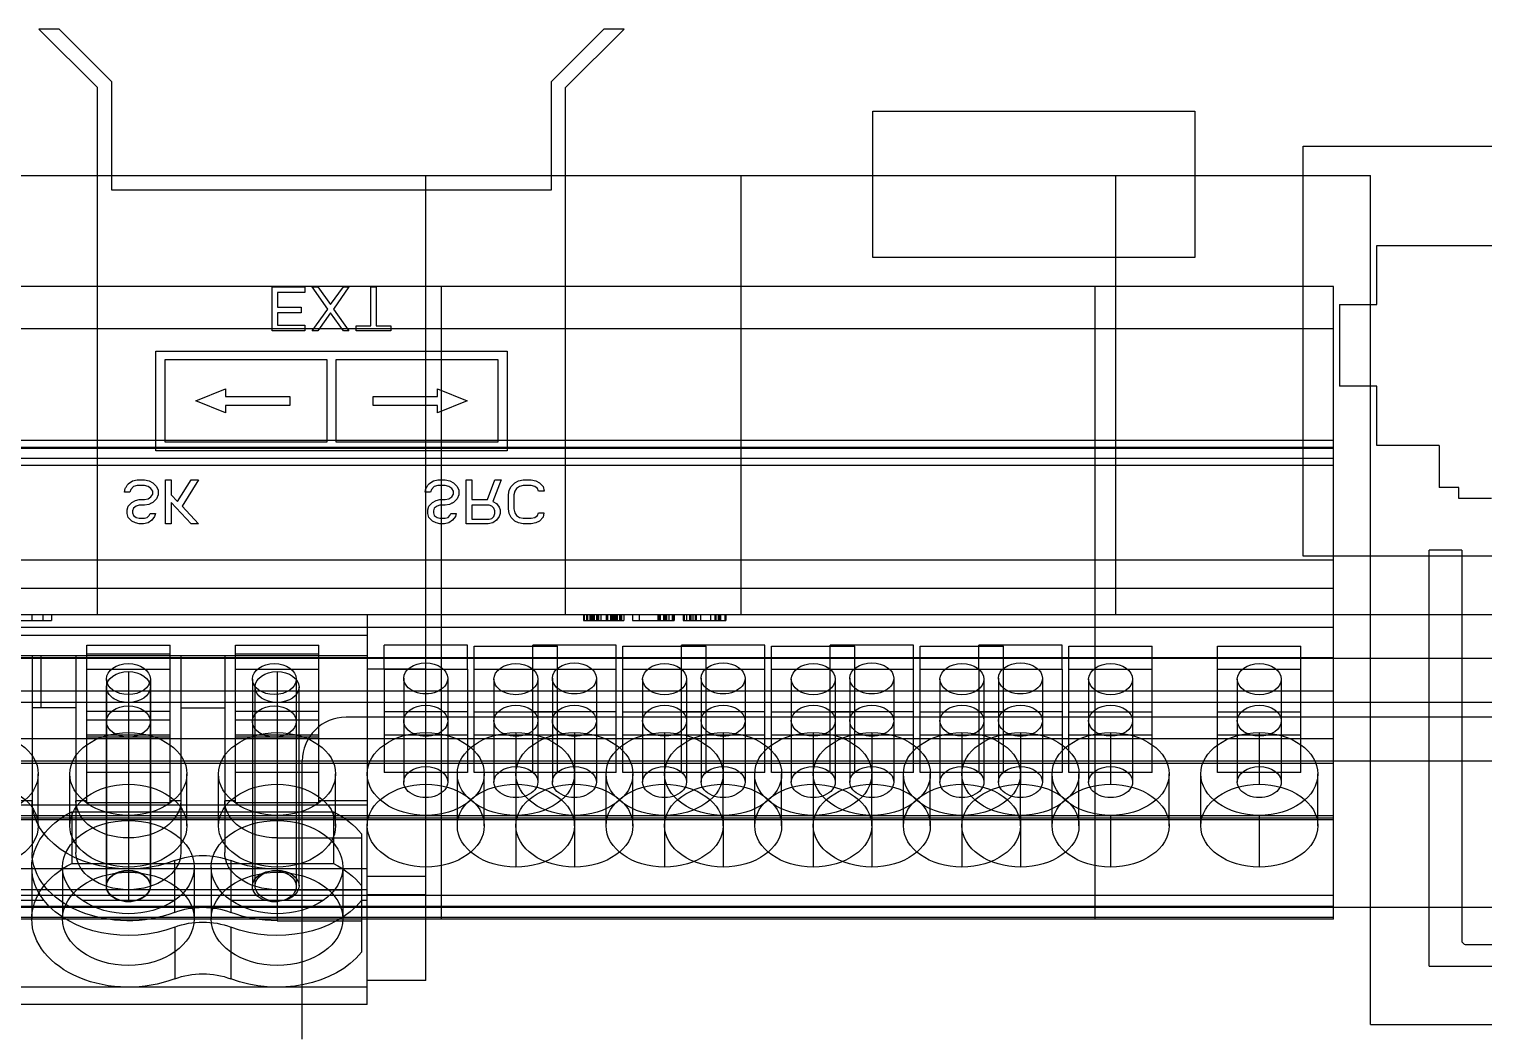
# Model space of a CAD drawing. Extents: x 0 to 290, y 0 to 323.
# Drawn here: x 195.67 to 245.37, y 19.4 to 53.65 of the extents above; entities that cross this region are included whole.
import ezdxf

# ---------------------------------------------------------------- set-up
doc = ezdxf.new("R2010")
doc.units = 0
doc.layers.add('-15N-THT. THIẾT BỊ ĐÓNG MỞ', color=40, linetype='CONTINUOUS')

# ---------------------------------------------------------------- blocks, each defined once
blk = doc.blocks.new('06 - N - SC VSD CHIẾU TRÊN ATV630D55~D90N4')
at = {"layer": '-15N-THT. THIẾT BỊ ĐÓNG MỞ'}
for p, q in [((51.7, 53.65), (51, 53.65)), ((53, 51.65), (51, 53.65)), ((51, 53.65), (51, 53.65)), ((53.5, 51.85), (51.7, 53.65)), ((51.7, 53.65), (51.7, 53.65)), ((70.3, 53.65), (68.5, 51.85)), ((69, 51.65), (71, 53.65)), ((71, 53.65), (70.3, 53.65)), ((70.3, 53.65), (70.3, 53.65)), ((71, 53.65), (71, 53.65)), ((53.5, 48.15), (53.5, 51.85)), ((53.5, 51.85), (53.5, 51.85)), ((68.5, 51.85), (68.5, 48.15)), ((68.5, 51.85), (68.5, 51.85)), ((53, 33.65), (53, 51.65)), ((53, 51.65), (53, 51.65)), ((69, 33.65), (69, 51.65)), ((69, 51.65), (69, 51.65)), ((79.5, 50.85), (90.5, 50.85)), ((79.5, 45.85), (79.5, 50.85)), ((79.5, 50.85), (79.5, 50.85)), ((90.5, 50.85), (90.5, 45.85)), ((90.5, 50.85), (90.5, 50.85)), ((94.2, 49.65), (111.2, 49.65)), ((94.2, 35.65), (94.2, 49.65)), ((94.2, 49.65), (94.2, 49.65)), ((15.5, 48.65), (96.5, 48.65)), ((64.22, 21.15), (64.22, 48.65)), ((64.22, 48.65), (64.22, 48.65)), ((75, 48.65), (75, 48.65)), ((75, 33.65), (75, 48.65)), ((87.8, 48.65), (87.8, 48.65)), ((87.8, 33.65), (87.8, 48.65)), ((96.5, 48.65), (96.5, 48.65)), ((96.5, 19.65), (96.5, 48.65)), ((68.5, 48.15), (53.5, 48.15)), ((53.5, 48.15), (53.5, 48.15)), ((68.5, 48.15), (68.5, 48.15)), ((96.714, 46.262), (108.626, 46.262)), ((96.714, 44.243), (96.714, 46.262)), ((96.714, 46.262), (96.714, 46.262)), ((90.5, 45.85), (79.5, 45.85)), ((79.5, 45.85), (79.5, 45.85)), ((90.5, 45.85), (90.5, 45.85)), ((95.24, 44.855), (15.96, 44.855)), ((58.969, 44.85), (60.094, 44.85)), ((58.969, 44.85), (58.969, 44.85)), ((58.969, 43.35), (58.969, 44.85)), ((60.094, 44.85), (60.094, 44.659)), ((60.094, 44.85), (60.094, 44.85)), ((60.344, 44.85), (60.531, 44.85)), ((60.344, 44.85), (60.344, 44.85)), ((60.875, 44.084), (60.344, 44.85)), ((60.531, 44.85), (60.969, 44.244)), ((60.531, 44.85), (60.531, 44.85)), ((60.969, 44.244), (61.406, 44.85)), ((61.594, 44.85), (61.063, 44.084)), ((61.406, 44.85), (61.406, 44.85)), ((61.406, 44.85), (61.594, 44.85)), ((61.594, 44.85), (61.594, 44.85)), ((62.344, 44.85), (62.531, 44.85)), ((62.344, 44.85), (62.344, 44.85)), ((62.344, 43.51), (62.344, 44.85)), ((62.531, 44.85), (62.531, 43.51)), ((62.531, 44.85), (62.531, 44.85)), ((64.76, 23.254), (64.76, 44.855)), ((87.08, 44.855), (87.08, 23.254)), ((95.24, 23.254), (95.24, 44.855)), ((59.156, 44.659), (59.156, 44.148)), ((59.156, 44.659), (59.156, 44.659)), ((60.094, 44.659), (59.156, 44.659)), ((60.094, 44.659), (60.094, 44.659)), ((60.969, 44.244), (60.969, 44.244)), ((95.444, 44.243), (96.714, 44.243)), ((95.444, 44.243), (95.444, 41.449)), ((95.444, 44.243), (95.444, 44.243)), ((96.714, 44.243), (96.714, 44.243)), ((59.156, 44.148), (59.969, 44.148)), ((59.156, 44.148), (59.156, 44.148)), ((59.156, 43.956), (59.156, 43.541)), ((59.156, 43.956), (59.156, 43.956)), ((59.969, 43.956), (59.156, 43.956)), ((59.969, 44.148), (59.969, 43.956)), ((59.969, 44.148), (59.969, 44.148)), ((59.969, 43.956), (59.969, 43.956)), ((60.344, 43.35), (60.875, 44.084)), ((60.969, 43.956), (60.531, 43.35)), ((60.875, 44.084), (60.875, 44.084)), ((60.969, 43.956), (60.969, 43.956)), ((61.406, 43.35), (60.969, 43.956)), ((61.063, 44.084), (61.594, 43.35)), ((61.063, 44.084), (61.063, 44.084)), ((15.96, 43.425), (95.24, 43.425)), ((58.969, 43.35), (58.969, 43.35)), ((60.094, 43.35), (58.969, 43.35)), ((59.156, 43.541), (60.094, 43.541)), ((59.156, 43.541), (59.156, 43.541)), ((60.094, 43.541), (60.094, 43.35)), ((60.094, 43.541), (60.094, 43.541)), ((60.094, 43.35), (60.094, 43.35)), ((60.344, 43.35), (60.344, 43.35)), ((60.531, 43.35), (60.344, 43.35)), ((60.531, 43.35), (60.531, 43.35)), ((61.406, 43.35), (61.406, 43.35)), ((61.594, 43.35), (61.406, 43.35)), ((61.594, 43.35), (61.594, 43.35)), ((61.844, 43.51), (62.344, 43.51)), ((61.844, 43.51), (61.844, 43.51)), ((61.844, 43.35), (61.844, 43.51)), ((61.844, 43.35), (61.844, 43.35)), ((63.031, 43.35), (61.844, 43.35)), ((62.344, 43.51), (62.344, 43.51)), ((62.531, 43.51), (63.031, 43.51)), ((62.531, 43.51), (62.531, 43.51)), ((63.031, 43.51), (63.031, 43.35)), ((63.031, 43.51), (63.031, 43.51)), ((63.031, 43.35), (63.031, 43.35)), ((55, 42.65), (67, 42.65)), ((55, 42.65), (55, 42.65)), ((55, 39.25), (55, 42.65)), ((60.85, 42.35), (55.3, 42.35)), ((55.3, 42.35), (55.3, 39.55)), ((55.3, 42.35), (55.3, 42.35)), ((60.85, 39.55), (60.85, 42.35)), ((60.85, 42.35), (60.85, 42.35)), ((66.7, 42.35), (61.15, 42.35)), ((61.15, 42.35), (61.15, 39.55)), ((61.15, 42.35), (61.15, 42.35)), ((66.7, 39.55), (66.7, 42.35)), ((66.7, 42.35), (66.7, 42.35)), ((67, 42.65), (67, 39.25)), ((67, 42.65), (67, 42.65)), ((56.36, 40.95), (57.375, 41.36)), ((57.375, 41.36), (57.375, 41.1)), ((57.375, 41.36), (57.375, 41.36)), ((64.625, 41.36), (65.64, 40.95)), ((64.625, 41.36), (64.625, 41.36)), ((64.625, 41.1), (64.625, 41.36)), ((96.714, 41.449), (95.444, 41.449)), ((95.444, 41.449), (95.444, 41.449)), ((96.714, 39.43), (96.714, 41.449)), ((96.714, 41.449), (96.714, 41.449)), ((56.36, 40.95), (56.36, 40.95)), ((57.375, 40.54), (56.36, 40.95)), ((57.375, 41.1), (59.575, 41.1)), ((57.375, 41.1), (57.375, 41.1)), ((57.375, 40.8), (57.375, 40.54)), ((57.375, 40.8), (57.375, 40.8)), ((59.575, 40.8), (57.375, 40.8)), ((59.575, 41.1), (59.575, 41.1)), ((59.575, 41.1), (59.575, 40.8)), ((59.575, 40.8), (59.575, 40.8)), ((62.425, 41.1), (64.625, 41.1)), ((62.425, 41.1), (62.425, 41.1)), ((62.425, 40.8), (62.425, 41.1)), ((64.625, 40.8), (62.425, 40.8)), ((62.425, 40.8), (62.425, 40.8)), ((64.625, 41.1), (64.625, 41.1)), ((65.64, 40.95), (64.625, 40.54)), ((64.625, 40.8), (64.625, 40.8)), ((64.625, 40.54), (64.625, 40.8)), ((65.64, 40.95), (65.64, 40.95)), ((57.375, 40.54), (57.375, 40.54)), ((64.625, 40.54), (64.625, 40.54)), ((95.24, 39.594), (15.96, 39.594)), ((95.24, 39.36), (15.96, 39.36)), ((15.96, 39.333), (95.24, 39.333)), ((55.3, 39.55), (60.85, 39.55)), ((55.3, 39.55), (55.3, 39.55)), ((60.85, 39.55), (60.85, 39.55)), ((61.15, 39.55), (66.7, 39.55)), ((61.15, 39.55), (61.15, 39.55)), ((66.7, 39.55), (66.7, 39.55)), ((98.847, 39.43), (96.714, 39.43)), ((96.714, 39.43), (96.714, 39.43)), ((98.847, 39.43), (98.847, 37.995)), ((98.847, 39.43), (98.847, 39.43)), ((95.24, 38.986), (15.96, 38.986)), ((67, 39.25), (55, 39.25)), ((55, 39.25), (55, 39.25)), ((67, 39.25), (67, 39.25)), ((98.847, 39.176), (98.847, 39.176)), ((95.24, 38.745), (15.96, 38.745)), ((53.93, 37.835), (53.951, 37.955)), ((53.93, 37.835), (53.93, 37.835)), ((54.113, 37.835), (53.93, 37.835)), ((53.951, 37.955), (53.966, 37.979)), ((53.951, 37.955), (53.951, 37.955)), ((53.966, 37.979), (53.98, 38.003)), ((53.98, 38.003), (53.994, 38.027)), ((53.994, 38.027), (54.008, 38.05)), ((54.008, 38.05), (54.021, 38.074)), ((54.021, 38.074), (54.036, 38.098)), ((54.036, 38.098), (54.05, 38.122)), ((54.05, 38.122), (54.206, 38.218)), ((54.05, 38.122), (54.05, 38.122)), ((54.144, 37.931), (54.113, 37.835)), ((54.113, 37.835), (54.113, 37.835)), ((54.237, 38.027), (54.144, 37.931)), ((54.144, 37.931), (54.144, 37.931)), ((54.206, 38.218), (54.362, 38.25)), ((54.206, 38.218), (54.206, 38.218)), ((54.362, 38.059), (54.237, 38.027)), ((54.237, 38.027), (54.237, 38.027)), ((54.362, 38.25), (54.613, 38.25)), ((54.362, 38.25), (54.362, 38.25)), ((54.362, 38.059), (54.362, 38.059)), ((54.613, 38.059), (54.362, 38.059)), ((54.613, 38.25), (54.769, 38.218)), ((54.613, 38.25), (54.613, 38.25)), ((54.613, 38.059), (54.613, 38.059)), ((54.738, 38.027), (54.613, 38.059)), ((54.738, 38.027), (54.738, 38.027)), ((54.831, 37.963), (54.738, 38.027)), ((54.769, 38.218), (54.894, 38.154)), ((54.769, 38.218), (54.769, 38.218)), ((54.831, 37.963), (54.831, 37.963)), ((54.894, 37.867), (54.831, 37.963)), ((54.894, 38.154), (55.019, 38.027)), ((54.894, 38.154), (54.894, 38.154)), ((54.894, 37.867), (54.894, 37.867)), ((54.894, 37.771), (54.894, 37.867)), ((55.019, 38.027), (55.081, 37.899)), ((55.019, 38.027), (55.019, 38.027)), ((55.081, 37.899), (55.081, 37.739)), ((55.081, 37.899), (55.081, 37.899)), ((55.331, 38.25), (55.519, 38.25)), ((55.331, 38.25), (55.331, 38.25)), ((55.331, 36.75), (55.331, 38.25)), ((55.519, 38.25), (55.519, 38.25)), ((55.519, 38.25), (55.519, 37.739)), ((55.738, 37.516), (56.206, 38.25)), ((56.456, 38.25), (55.894, 37.356)), ((56.206, 38.25), (56.456, 38.25)), ((56.206, 38.25), (56.206, 38.25)), ((56.456, 38.25), (56.456, 38.25)), ((64.205, 37.835), (64.226, 37.955)), ((64.205, 37.835), (64.205, 37.835)), ((64.388, 37.835), (64.205, 37.835)), ((64.226, 37.955), (64.241, 37.979)), ((64.226, 37.955), (64.226, 37.955)), ((64.241, 37.979), (64.255, 38.003)), ((64.255, 38.003), (64.269, 38.027)), ((64.269, 38.027), (64.283, 38.05)), ((64.283, 38.05), (64.296, 38.074)), ((64.296, 38.074), (64.311, 38.098)), ((64.311, 38.098), (64.325, 38.122)), ((64.325, 38.122), (64.481, 38.218)), ((64.325, 38.122), (64.325, 38.122)), ((64.419, 37.931), (64.388, 37.835)), ((64.388, 37.835), (64.388, 37.835)), ((64.512, 38.027), (64.419, 37.931)), ((64.419, 37.931), (64.419, 37.931)), ((64.481, 38.218), (64.637, 38.25)), ((64.481, 38.218), (64.481, 38.218)), ((64.637, 38.059), (64.512, 38.027)), ((64.512, 38.027), (64.512, 38.027)), ((64.637, 38.25), (64.888, 38.25)), ((64.637, 38.25), (64.637, 38.25)), ((64.637, 38.059), (64.637, 38.059)), ((64.888, 38.059), (64.637, 38.059)), ((64.888, 38.25), (65.044, 38.218)), ((64.888, 38.25), (64.888, 38.25)), ((64.888, 38.059), (64.888, 38.059)), ((65.013, 38.027), (64.888, 38.059)), ((65.013, 38.027), (65.013, 38.027)), ((65.106, 37.963), (65.013, 38.027)), ((65.044, 38.218), (65.169, 38.154)), ((65.044, 38.218), (65.044, 38.218)), ((65.106, 37.963), (65.106, 37.963)), ((65.169, 37.867), (65.106, 37.963)), ((65.169, 38.154), (65.294, 38.027)), ((65.169, 38.154), (65.169, 38.154)), ((65.169, 37.867), (65.169, 37.867)), ((65.169, 37.771), (65.169, 37.867)), ((65.294, 38.027), (65.356, 37.899)), ((65.294, 38.027), (65.294, 38.027)), ((65.356, 37.899), (65.356, 37.739)), ((65.356, 37.899), (65.356, 37.899)), ((65.606, 38.25), (65.794, 38.25)), ((65.606, 38.25), (65.606, 38.25)), ((65.606, 36.75), (65.606, 38.25)), ((65.794, 38.25), (65.794, 37.58)), ((65.794, 38.25), (65.794, 38.25)), ((66.325, 37.58), (66.575, 38.25)), ((66.794, 38.25), (66.512, 37.516)), ((66.575, 38.25), (66.794, 38.25)), ((66.575, 38.25), (66.575, 38.25)), ((66.794, 38.25), (66.794, 38.25)), ((67.044, 37.739), (67.075, 37.899)), ((67.075, 37.899), (67.138, 38.027)), ((67.075, 37.899), (67.075, 37.899)), ((67.138, 38.027), (67.263, 38.154)), ((67.138, 38.027), (67.138, 38.027)), ((67.263, 37.867), (67.231, 37.739)), ((67.263, 38.154), (67.387, 38.218)), ((67.263, 38.154), (67.263, 38.154)), ((67.325, 37.963), (67.263, 37.867)), ((67.263, 37.867), (67.263, 37.867)), ((67.419, 38.027), (67.325, 37.963)), ((67.325, 37.963), (67.325, 37.963)), ((67.387, 38.218), (67.544, 38.25)), ((67.387, 38.218), (67.387, 38.218)), ((67.544, 38.059), (67.419, 38.027)), ((67.419, 38.027), (67.419, 38.027)), ((67.544, 38.25), (67.825, 38.25)), ((67.544, 38.25), (67.544, 38.25)), ((67.544, 38.059), (67.544, 38.059)), ((67.825, 38.059), (67.544, 38.059)), ((67.825, 38.25), (67.981, 38.218)), ((67.825, 38.25), (67.825, 38.25)), ((67.825, 38.059), (67.825, 38.059)), ((67.95, 38.027), (67.825, 38.059)), ((67.95, 38.027), (67.95, 38.027)), ((68.044, 37.963), (67.95, 38.027)), ((67.981, 38.218), (68.106, 38.154)), ((67.981, 38.218), (67.981, 38.218)), ((68.044, 37.963), (68.044, 37.963)), ((68.075, 37.867), (68.044, 37.963)), ((68.075, 37.867), (68.075, 37.867)), ((68.262, 37.867), (68.075, 37.867)), ((68.106, 38.154), (68.231, 38.027)), ((68.106, 38.154), (68.106, 38.154)), ((68.231, 38.027), (68.262, 37.867)), ((68.231, 38.027), (68.231, 38.027)), ((68.262, 37.867), (68.262, 37.867)), ((99.52, 37.995), (98.847, 37.995)), ((98.847, 37.995), (98.847, 37.995)), ((99.52, 37.614), (99.52, 37.995)), ((99.52, 37.995), (99.52, 37.995)), ((54.019, 37.229), (54.05, 37.356)), ((54.05, 37.356), (54.175, 37.484)), ((54.05, 37.356), (54.05, 37.356)), ((54.175, 37.484), (54.3, 37.548)), ((54.175, 37.484), (54.175, 37.484)), ((54.237, 37.293), (54.206, 37.197)), ((54.331, 37.356), (54.237, 37.293)), ((54.237, 37.293), (54.237, 37.293)), ((54.3, 37.548), (54.425, 37.58)), ((54.3, 37.548), (54.3, 37.548)), ((54.425, 37.388), (54.331, 37.356)), ((54.331, 37.356), (54.331, 37.356)), ((54.425, 37.58), (54.613, 37.58)), ((54.425, 37.58), (54.425, 37.58)), ((54.613, 37.391), (54.425, 37.388)), ((54.425, 37.388), (54.425, 37.388)), ((54.613, 37.58), (54.738, 37.612)), ((54.613, 37.58), (54.613, 37.58)), ((54.761, 37.415), (54.613, 37.391)), ((54.613, 37.391), (54.613, 37.391)), ((54.738, 37.612), (54.831, 37.676)), ((54.738, 37.612), (54.738, 37.612)), ((54.78, 37.425), (54.761, 37.415)), ((54.761, 37.415), (54.761, 37.415)), ((54.799, 37.435), (54.78, 37.425)), ((54.818, 37.445), (54.799, 37.435)), ((54.836, 37.454), (54.818, 37.445)), ((54.831, 37.676), (54.894, 37.771)), ((54.831, 37.676), (54.831, 37.676)), ((54.855, 37.464), (54.836, 37.454)), ((54.874, 37.474), (54.855, 37.464)), ((54.894, 37.484), (54.874, 37.474)), ((54.894, 37.771), (54.894, 37.771)), ((55.019, 37.612), (54.894, 37.484)), ((54.894, 37.484), (54.894, 37.484)), ((55.081, 37.739), (55.019, 37.612)), ((55.019, 37.612), (55.019, 37.612)), ((55.081, 37.739), (55.081, 37.739)), ((55.519, 37.739), (55.738, 37.516)), ((55.519, 37.739), (55.519, 37.739)), ((55.519, 37.484), (55.519, 36.75)), ((55.519, 37.484), (55.519, 37.484)), ((56.206, 36.75), (55.519, 37.484)), ((55.738, 37.516), (55.738, 37.516)), ((55.894, 37.356), (56.456, 36.75)), ((55.894, 37.356), (55.894, 37.356)), ((64.294, 37.229), (64.325, 37.356)), ((64.325, 37.356), (64.45, 37.484)), ((64.325, 37.356), (64.325, 37.356)), ((64.45, 37.484), (64.575, 37.548)), ((64.45, 37.484), (64.45, 37.484)), ((64.512, 37.293), (64.481, 37.197)), ((64.606, 37.356), (64.512, 37.293)), ((64.512, 37.293), (64.512, 37.293)), ((64.575, 37.548), (64.7, 37.58)), ((64.575, 37.548), (64.575, 37.548)), ((64.7, 37.388), (64.606, 37.356)), ((64.606, 37.356), (64.606, 37.356)), ((64.7, 37.58), (64.888, 37.58)), ((64.7, 37.58), (64.7, 37.58)), ((64.888, 37.391), (64.7, 37.388)), ((64.7, 37.388), (64.7, 37.388)), ((64.888, 37.58), (65.013, 37.612)), ((64.888, 37.58), (64.888, 37.58)), ((65.036, 37.415), (64.888, 37.391)), ((64.888, 37.391), (64.888, 37.391)), ((65.013, 37.612), (65.106, 37.676)), ((65.013, 37.612), (65.013, 37.612)), ((65.055, 37.425), (65.036, 37.415)), ((65.036, 37.415), (65.036, 37.415)), ((65.074, 37.435), (65.055, 37.425)), ((65.093, 37.445), (65.074, 37.435)), ((65.111, 37.454), (65.093, 37.445)), ((65.106, 37.676), (65.169, 37.771)), ((65.106, 37.676), (65.106, 37.676)), ((65.13, 37.464), (65.111, 37.454)), ((65.149, 37.474), (65.13, 37.464)), ((65.169, 37.484), (65.149, 37.474)), ((65.169, 37.771), (65.169, 37.771)), ((65.294, 37.612), (65.169, 37.484)), ((65.169, 37.484), (65.169, 37.484)), ((65.356, 37.739), (65.294, 37.612)), ((65.294, 37.612), (65.294, 37.612)), ((65.356, 37.739), (65.356, 37.739)), ((65.794, 37.58), (65.794, 37.58)), ((65.794, 37.58), (66.325, 37.58)), ((66.388, 37.388), (65.794, 37.388)), ((65.794, 37.388), (65.794, 36.91)), ((65.794, 37.388), (65.794, 37.388)), ((66.325, 37.58), (66.325, 37.58)), ((66.481, 37.356), (66.388, 37.388)), ((66.388, 37.388), (66.388, 37.388)), ((66.544, 37.293), (66.481, 37.356)), ((66.481, 37.356), (66.481, 37.356)), ((66.512, 37.516), (66.637, 37.452)), ((66.512, 37.516), (66.512, 37.516)), ((66.575, 37.197), (66.544, 37.293)), ((66.544, 37.293), (66.544, 37.293)), ((66.637, 37.452), (66.731, 37.324)), ((66.637, 37.452), (66.637, 37.452)), ((66.731, 37.324), (66.763, 37.229)), ((66.731, 37.324), (66.731, 37.324)), ((67.044, 37.739), (67.044, 37.739)), ((67.044, 37.261), (67.044, 37.739)), ((67.231, 37.739), (67.231, 37.261)), ((67.231, 37.739), (67.231, 37.739)), ((100.638, 37.614), (99.52, 37.614)), ((99.52, 37.614), (99.52, 37.614)), ((54.019, 37.229), (54.019, 37.229)), ((54.019, 37.101), (54.019, 37.229)), ((54.019, 37.101), (54.019, 37.101)), ((54.05, 36.973), (54.019, 37.101)), ((54.05, 36.973), (54.05, 36.973)), ((54.175, 36.846), (54.05, 36.973)), ((54.175, 36.846), (54.175, 36.846)), ((54.3, 36.782), (54.175, 36.846)), ((54.206, 37.197), (54.206, 37.133)), ((54.206, 37.197), (54.206, 37.197)), ((54.206, 37.133), (54.237, 37.037)), ((54.206, 37.133), (54.206, 37.133)), ((54.237, 37.037), (54.331, 36.973)), ((54.237, 37.037), (54.237, 37.037)), ((54.331, 36.973), (54.425, 36.941)), ((54.331, 36.973), (54.331, 36.973)), ((54.425, 36.941), (54.613, 36.941)), ((54.425, 36.941), (54.425, 36.941)), ((54.613, 36.941), (54.706, 36.973)), ((54.613, 36.941), (54.613, 36.941)), ((54.706, 36.973), (54.769, 37.037)), ((54.706, 36.973), (54.706, 36.973)), ((54.862, 36.878), (54.738, 36.782)), ((54.769, 37.037), (54.8, 37.101)), ((54.769, 37.037), (54.769, 37.037)), ((54.8, 37.101), (54.8, 37.101)), ((54.8, 37.101), (54.987, 37.101)), ((54.956, 37.005), (54.862, 36.878)), ((54.862, 36.878), (54.862, 36.878)), ((54.987, 37.101), (54.956, 37.005)), ((54.956, 37.005), (54.956, 37.005)), ((54.987, 37.101), (54.987, 37.101)), ((64.294, 37.229), (64.294, 37.229)), ((64.294, 37.101), (64.294, 37.229)), ((64.294, 37.101), (64.294, 37.101)), ((64.325, 36.973), (64.294, 37.101)), ((64.325, 36.973), (64.325, 36.973)), ((64.45, 36.846), (64.325, 36.973)), ((64.45, 36.846), (64.45, 36.846)), ((64.575, 36.782), (64.45, 36.846)), ((64.481, 37.197), (64.481, 37.133)), ((64.481, 37.197), (64.481, 37.197)), ((64.481, 37.133), (64.512, 37.037)), ((64.481, 37.133), (64.481, 37.133)), ((64.512, 37.037), (64.606, 36.973)), ((64.512, 37.037), (64.512, 37.037)), ((64.606, 36.973), (64.7, 36.941)), ((64.606, 36.973), (64.606, 36.973)), ((64.7, 36.941), (64.888, 36.941)), ((64.7, 36.941), (64.7, 36.941)), ((64.888, 36.941), (64.981, 36.973)), ((64.888, 36.941), (64.888, 36.941)), ((64.981, 36.973), (65.044, 37.037)), ((64.981, 36.973), (64.981, 36.973)), ((65.137, 36.878), (65.013, 36.782)), ((65.044, 37.037), (65.075, 37.101)), ((65.044, 37.037), (65.044, 37.037)), ((65.075, 37.101), (65.075, 37.101)), ((65.075, 37.101), (65.262, 37.101)), ((65.231, 37.005), (65.137, 36.878)), ((65.137, 36.878), (65.137, 36.878)), ((65.262, 37.101), (65.231, 37.005)), ((65.231, 37.005), (65.231, 37.005)), ((65.262, 37.101), (65.262, 37.101)), ((65.794, 36.91), (66.388, 36.912)), ((65.794, 36.91), (65.794, 36.91)), ((66.388, 36.912), (66.476, 36.936)), ((66.388, 36.912), (66.388, 36.912)), ((66.476, 36.936), (66.544, 37.005)), ((66.476, 36.936), (66.476, 36.936)), ((66.637, 36.878), (66.512, 36.782)), ((66.544, 37.005), (66.575, 37.101)), ((66.544, 37.005), (66.544, 37.005)), ((66.575, 37.101), (66.575, 37.197)), ((66.575, 37.197), (66.575, 37.197)), ((66.575, 37.101), (66.575, 37.101)), ((66.731, 37.005), (66.637, 36.878)), ((66.637, 36.878), (66.637, 36.878)), ((66.763, 37.101), (66.731, 37.005)), ((66.731, 37.005), (66.731, 37.005)), ((66.763, 37.229), (66.763, 37.101)), ((66.763, 37.229), (66.763, 37.229)), ((66.763, 37.101), (66.763, 37.101)), ((67.044, 37.261), (67.044, 37.261)), ((67.075, 37.101), (67.044, 37.261)), ((67.075, 37.101), (67.075, 37.101)), ((67.138, 36.973), (67.075, 37.101)), ((67.138, 36.973), (67.138, 36.973)), ((67.263, 36.846), (67.138, 36.973)), ((67.231, 37.261), (67.263, 37.133)), ((67.231, 37.261), (67.231, 37.261)), ((67.263, 37.133), (67.325, 37.037)), ((67.263, 37.133), (67.263, 37.133)), ((67.263, 36.846), (67.263, 36.846)), ((67.387, 36.782), (67.263, 36.846)), ((67.325, 37.037), (67.419, 36.973)), ((67.325, 37.037), (67.325, 37.037)), ((67.419, 36.973), (67.544, 36.941)), ((67.419, 36.973), (67.419, 36.973)), ((67.544, 36.941), (67.825, 36.941)), ((67.544, 36.941), (67.544, 36.941)), ((67.825, 36.941), (67.95, 36.973)), ((67.825, 36.941), (67.825, 36.941)), ((67.95, 36.973), (68.044, 37.037)), ((67.95, 36.973), (67.95, 36.973)), ((68.106, 36.846), (67.981, 36.782)), ((68.044, 37.037), (68.075, 37.133)), ((68.044, 37.037), (68.044, 37.037)), ((68.075, 37.133), (68.257, 37.133)), ((68.075, 37.133), (68.075, 37.133)), ((68.236, 36.979), (68.106, 36.846)), ((68.106, 36.846), (68.106, 36.846)), ((68.257, 37.133), (68.236, 36.979)), ((68.236, 36.979), (68.236, 36.979)), ((68.257, 37.133), (68.257, 37.133)), ((54.3, 36.782), (54.3, 36.782)), ((54.425, 36.75), (54.3, 36.782)), ((54.425, 36.75), (54.425, 36.75)), ((54.581, 36.75), (54.425, 36.75)), ((54.738, 36.782), (54.581, 36.75)), ((54.581, 36.75), (54.581, 36.75)), ((54.738, 36.782), (54.738, 36.782)), ((55.331, 36.75), (55.331, 36.75)), ((55.519, 36.75), (55.331, 36.75)), ((55.519, 36.75), (55.519, 36.75)), ((56.206, 36.75), (56.206, 36.75)), ((56.456, 36.75), (56.206, 36.75)), ((56.456, 36.75), (56.456, 36.75)), ((64.575, 36.782), (64.575, 36.782)), ((64.7, 36.75), (64.575, 36.782)), ((64.7, 36.75), (64.7, 36.75)), ((64.856, 36.75), (64.7, 36.75)), ((65.013, 36.782), (64.856, 36.75)), ((64.856, 36.75), (64.856, 36.75)), ((65.013, 36.782), (65.013, 36.782)), ((65.606, 36.75), (65.606, 36.75)), ((66.356, 36.75), (65.606, 36.75)), ((66.512, 36.782), (66.356, 36.75)), ((66.356, 36.75), (66.356, 36.75)), ((66.512, 36.782), (66.512, 36.782)), ((67.544, 36.75), (67.387, 36.782)), ((67.387, 36.782), (67.387, 36.782)), ((67.544, 36.75), (67.544, 36.75)), ((67.825, 36.75), (67.544, 36.75)), ((67.981, 36.782), (67.825, 36.75)), ((67.825, 36.75), (67.825, 36.75)), ((67.981, 36.782), (67.981, 36.782)), ((98.5, 21.65), (98.5, 35.85)), ((98.5, 35.85), (98.5, 35.85)), ((99.626, 35.85), (98.5, 35.85)), ((99.626, 35.85), (99.626, 35.85)), ((99.626, 35.85), (99.626, 22.48)), ((95.24, 35.51), (15.96, 35.51)), ((119.5, 35.65), (94.2, 35.65)), ((94.2, 35.65), (94.2, 35.65)), ((98.5, 35.65), (98.5, 35.65)), ((95.24, 34.544), (15.96, 34.544)), ((101.385, 33.65), (15.5, 33.65)), ((50.087, 33.45), (51.438, 33.45)), ((50.762, 33.65), (50.762, 33.45)), ((51.138, 33.65), (51.138, 33.45)), ((51.438, 33.65), (51.438, 33.45)), ((53, 33.65), (53, 33.65)), ((62.22, 33.65), (62.22, 33.65)), ((62.22, 33.65), (62.22, 26.442)), ((64.22, 33.65), (64.22, 33.65)), ((69, 33.65), (69, 33.65)), ((69.606, 33.65), (69.606, 33.45)), ((69.606, 33.45), (69.632, 33.45)), ((69.632, 33.65), (69.632, 33.45)), ((69.632, 33.45), (69.75, 33.45)), ((69.713, 33.65), (69.713, 33.65)), ((69.713, 33.65), (69.713, 33.45)), ((69.713, 33.45), (69.713, 33.45)), ((69.75, 33.65), (69.75, 33.45)), ((69.75, 33.45), (70.987, 33.45)), ((69.825, 33.65), (69.825, 33.45)), ((69.862, 33.65), (69.862, 33.45)), ((69.9, 33.65), (69.9, 33.45)), ((69.937, 33.65), (69.937, 33.45)), ((69.937, 33.45), (69.937, 33.45)), ((69.937, 33.65), (69.937, 33.65)), ((69.975, 33.65), (69.975, 33.45)), ((70.05, 33.65), (70.05, 33.45)), ((70.088, 33.65), (70.088, 33.45)), ((70.125, 33.65), (70.125, 33.45)), ((70.2, 33.65), (70.2, 33.45)), ((70.388, 33.65), (70.388, 33.45)), ((70.425, 33.65), (70.425, 33.45)), ((70.537, 33.65), (70.537, 33.45)), ((70.575, 33.65), (70.575, 33.45)), ((70.613, 33.65), (70.613, 33.45)), ((70.65, 33.65), (70.65, 33.45)), ((70.688, 33.65), (70.688, 33.45)), ((70.725, 33.65), (70.725, 33.45)), ((70.762, 33.65), (70.762, 33.65)), ((70.762, 33.65), (70.762, 33.45)), ((70.762, 33.45), (70.762, 33.45)), ((70.837, 33.65), (70.837, 33.45)), ((70.875, 33.65), (70.875, 33.45)), ((70.913, 33.65), (70.913, 33.45)), ((70.987, 33.65), (70.987, 33.45)), ((70.987, 33.45), (70.987, 33.45)), ((70.987, 33.65), (70.987, 33.65)), ((71.287, 33.65), (71.287, 33.65)), ((71.287, 33.65), (71.287, 33.45)), ((71.287, 33.45), (72.712, 33.45)), ((71.287, 33.45), (71.287, 33.45)), ((71.513, 33.65), (71.513, 33.65)), ((71.513, 33.65), (71.513, 33.45)), ((71.513, 33.45), (71.513, 33.45)), ((72.15, 33.65), (72.15, 33.45)), ((72.187, 33.65), (72.187, 33.45)), ((72.225, 33.65), (72.225, 33.45)), ((72.338, 33.65), (72.338, 33.45)), ((72.375, 33.65), (72.375, 33.45)), ((72.412, 33.65), (72.412, 33.45)), ((72.45, 33.65), (72.45, 33.45)), ((72.45, 33.65), (72.45, 33.65)), ((72.45, 33.45), (72.45, 33.45)), ((72.525, 33.65), (72.525, 33.45)), ((72.638, 33.65), (72.638, 33.45)), ((72.675, 33.65), (72.675, 33.65)), ((72.675, 33.65), (72.675, 33.45)), ((72.675, 33.45), (72.675, 33.45)), ((72.712, 33.65), (72.712, 33.45)), ((73.012, 33.65), (73.012, 33.65)), ((73.012, 33.65), (73.012, 33.45)), ((73.012, 33.45), (74.475, 33.45)), ((73.012, 33.45), (73.012, 33.45)), ((73.05, 33.65), (73.05, 33.45)), ((73.125, 33.65), (73.125, 33.45)), ((73.237, 33.65), (73.237, 33.45)), ((73.237, 33.45), (73.237, 33.45)), ((73.237, 33.65), (73.237, 33.65)), ((73.275, 33.65), (73.275, 33.45)), ((73.35, 33.65), (73.35, 33.45)), ((73.425, 33.65), (73.425, 33.45)), ((73.462, 33.65), (73.462, 33.45)), ((73.613, 33.65), (73.613, 33.45)), ((73.95, 33.65), (73.95, 33.45)), ((74.1, 33.65), (74.1, 33.45)), ((74.137, 33.65), (74.137, 33.45)), ((74.212, 33.65), (74.212, 33.45)), ((74.25, 33.65), (74.25, 33.45)), ((74.288, 33.65), (74.288, 33.45)), ((74.437, 33.65), (74.437, 33.45)), ((74.444, 33.65), (74.444, 33.45)), ((74.469, 33.65), (74.469, 33.45)), ((74.475, 33.65), (74.475, 33.45)), ((75, 33.65), (75, 33.65)), ((87.8, 33.65), (87.8, 33.65)), ((96.5, 33.65), (96.5, 33.65)), ((98.5, 33.65), (98.5, 33.65)), ((62.22, 32.935), (15.52, 32.935)), ((95.24, 33.209), (15.96, 33.209)), ((52.635, 27.219), (52.635, 32.608)), ((52.635, 32.608), (55.485, 32.608)), ((52.635, 32.311), (55.485, 32.311)), ((55.485, 27.219), (55.485, 32.608)), ((57.715, 27.219), (57.715, 32.608)), ((57.715, 32.608), (60.565, 32.608)), ((57.715, 32.311), (60.565, 32.311)), ((60.565, 27.219), (60.565, 32.608)), ((62.795, 31.794), (62.795, 32.608)), ((65.645, 32.608), (62.795, 32.608)), ((65.645, 31.794), (65.645, 32.608)), ((65.875, 28.259), (65.875, 32.579)), ((65.875, 32.579), (68.725, 32.579)), ((67.875, 28.259), (67.875, 32.608)), ((70.725, 32.608), (67.875, 32.608)), ((68.725, 28.259), (68.725, 32.579)), ((70.725, 28.259), (70.725, 32.608)), ((70.955, 28.259), (70.955, 32.579)), ((70.955, 32.579), (73.805, 32.579)), ((72.955, 28.259), (72.955, 32.608)), ((75.805, 32.608), (72.955, 32.608)), ((73.805, 28.259), (73.805, 32.579)), ((75.805, 28.259), (75.805, 32.608)), ((76.035, 28.259), (76.035, 32.579)), ((76.035, 32.579), (78.885, 32.579)), ((78.035, 28.259), (78.035, 32.608)), ((80.885, 32.608), (78.035, 32.608)), ((78.885, 28.259), (78.885, 32.579)), ((80.885, 28.259), (80.885, 32.608)), ((81.115, 28.259), (81.115, 32.579)), ((81.115, 32.579), (83.965, 32.579)), ((83.115, 31.794), (83.115, 32.608)), ((85.965, 32.608), (83.115, 32.608)), ((83.965, 28.259), (83.965, 32.579)), ((85.965, 31.794), (85.965, 32.608)), ((86.195, 28.259), (86.195, 32.579)), ((86.195, 32.579), (89.045, 32.579)), ((89.045, 28.259), (89.045, 32.579)), ((91.275, 28.259), (91.275, 32.579)), ((91.275, 32.579), (94.125, 32.579)), ((94.125, 28.259), (94.125, 32.579)), ((62.22, 32.24), (15.52, 32.24)), ((95.24, 32.174), (15.96, 32.174)), ((114.544, 32.15), (20.497, 32.15)), ((50.77, 32.24), (50.77, 25.522)), ((51.07, 32.24), (51.07, 30.472)), ((52.27, 32.24), (52.27, 25.522)), ((55.85, 32.24), (55.85, 25.522)), ((57.35, 32.24), (57.35, 25.522)), ((52.635, 31.794), (55.485, 31.794)), ((52.635, 31.794), (52.635, 31.794)), ((53.31, 31.451), (53.31, 24.373)), ((54.06, 31.71), (54.06, 23.861)), ((54.81, 31.451), (54.81, 24.373)), ((57.715, 31.794), (60.565, 31.794)), ((57.715, 31.794), (57.715, 31.794)), ((58.297, 31.451), (58.297, 24.373)), ((59.14, 31.71), (59.14, 23.196)), ((59.797, 31.451), (59.797, 24.373)), ((60.565, 31.794), (60.565, 31.794)), ((64.22, 31.792), (62.22, 31.792)), ((62.795, 31.794), (62.795, 28.259)), ((62.795, 31.794), (65.645, 31.794)), ((62.795, 31.794), (62.795, 31.794)), ((63.47, 31.476), (63.47, 27.934)), ((64.97, 31.476), (64.97, 27.934)), ((65.645, 31.794), (65.645, 28.259)), ((65.875, 31.794), (70.725, 31.794)), ((65.875, 31.794), (65.875, 31.794)), ((66.55, 31.448), (66.55, 27.934)), ((67.875, 31.794), (67.875, 31.794)), ((68.05, 31.448), (68.05, 27.934)), ((68.55, 31.476), (68.55, 27.934)), ((68.725, 31.794), (68.725, 31.794)), ((70.05, 31.476), (70.05, 27.934)), ((70.725, 31.794), (70.725, 31.794)), ((70.955, 31.794), (75.805, 31.794)), ((70.955, 31.794), (70.955, 31.794)), ((71.63, 31.448), (71.63, 27.934)), ((72.955, 31.794), (72.955, 31.794)), ((73.13, 31.448), (73.13, 27.934)), ((73.63, 31.476), (73.63, 27.934)), ((73.805, 31.794), (73.805, 31.794)), ((75.13, 31.476), (75.13, 27.934)), ((76.035, 31.794), (80.885, 31.794)), ((76.035, 31.794), (76.035, 31.794)), ((76.71, 31.448), (76.71, 27.934)), ((78.035, 31.794), (78.035, 31.794)), ((78.21, 31.448), (78.21, 27.934)), ((78.71, 31.476), (78.71, 27.934)), ((78.885, 31.794), (78.885, 31.794)), ((80.21, 31.476), (80.21, 27.934)), ((80.885, 31.794), (80.885, 31.794)), ((81.115, 31.794), (85.965, 31.794)), ((81.115, 31.794), (81.115, 31.794)), ((81.79, 31.448), (81.79, 27.934)), ((83.115, 31.794), (83.115, 28.259)), ((83.115, 31.794), (83.115, 31.794)), ((83.29, 31.448), (83.29, 27.934)), ((83.79, 31.476), (83.79, 27.934)), ((83.965, 31.794), (83.965, 31.794)), ((85.29, 31.476), (85.29, 27.934)), ((85.965, 31.794), (85.965, 28.259)), ((86.195, 31.794), (89.045, 31.794)), ((86.195, 31.794), (86.195, 31.794)), ((86.87, 31.448), (86.87, 27.934)), ((88.37, 31.448), (88.37, 27.934)), ((89.045, 31.794), (89.045, 31.794)), ((91.275, 31.794), (94.125, 31.794)), ((91.275, 31.794), (91.275, 31.794)), ((91.95, 31.448), (91.95, 27.934)), ((93.45, 31.448), (93.45, 27.934)), ((94.125, 31.794), (94.125, 31.794)), ((95.24, 31.038), (15.96, 31.038)), ((53.31, 24.391), (53.31, 31.179)), ((54.81, 24.391), (54.81, 31.179)), ((58.39, 24.391), (58.39, 31.179)), ((59.89, 24.391), (59.89, 31.179)), ((132.5, 30.65), (-129.5, 30.65)), ((52.27, 30.472), (50.77, 30.472)), ((55.485, 30.345), (52.635, 30.345)), ((55.85, 30.472), (57.35, 30.472)), ((60.565, 30.345), (57.715, 30.345)), ((62.795, 30.345), (65.645, 30.345)), ((67.875, 30.345), (70.725, 30.345)), ((72.955, 30.345), (75.805, 30.345)), ((78.035, 30.345), (80.885, 30.345)), ((83.115, 30.345), (85.965, 30.345)), ((55.485, 30.048), (52.635, 30.048)), ((60.565, 30.048), (57.715, 30.048)), ((101, 30.15), (61.5, 30.15)), ((61.5, 30.15), (61.5, 30.15)), ((68.725, 30.317), (65.875, 30.317)), ((73.805, 30.317), (70.955, 30.317)), ((78.885, 30.317), (76.035, 30.317)), ((83.965, 30.317), (81.115, 30.317)), ((89.045, 30.317), (86.195, 30.317)), ((94.125, 30.317), (91.275, 30.317)), ((95.24, 29.411), (15.96, 29.411)), ((55.485, 29.532), (52.635, 29.532)), ((52.635, 29.482), (55.485, 29.482)), ((60.565, 29.532), (57.715, 29.532)), ((57.715, 29.482), (60.565, 29.482)), ((65.645, 29.532), (62.795, 29.532)), ((70.725, 29.532), (65.875, 29.532)), ((67.3, 29.624), (67.3, 25.027)), ((69.3, 29.624), (69.3, 27.856)), ((75.805, 29.532), (70.955, 29.532)), ((72.38, 29.624), (72.38, 25.027)), ((74.38, 29.624), (74.38, 27.856)), ((80.885, 29.532), (76.035, 29.532)), ((77.46, 29.624), (77.46, 25.027)), ((79.46, 29.624), (79.46, 27.856)), ((85.965, 29.532), (81.115, 29.532)), ((82.54, 29.624), (82.54, 25.027)), ((84.54, 29.624), (84.54, 27.856)), ((89.045, 29.532), (86.195, 29.532)), ((87.62, 29.624), (87.62, 27.856)), ((94.125, 29.532), (91.275, 29.532)), ((92.7, 29.624), (92.7, 27.856)), ((132.5, 28.65), (-129.5, 28.65)), ((95.24, 28.563), (15.96, 28.563)), ((60, 19.15), (60, 28.65)), ((60, 28.65), (60, 28.65)), ((50.98, 26.442), (50.98, 28.209)), ((52.06, 26.442), (52.06, 28.209)), ((55.485, 28.259), (52.635, 28.259)), ((56.06, 26.442), (56.06, 28.209)), ((57.14, 26.442), (57.14, 28.209)), ((60.565, 28.259), (57.715, 28.259)), ((61.14, 26.442), (61.14, 28.209)), ((65.645, 28.259), (62.795, 28.259)), ((65.3, 26.442), (65.3, 28.209)), ((70.725, 28.259), (65.875, 28.259)), ((66.22, 26.442), (66.22, 28.209)), ((69.3, 26.442), (69.3, 28.209)), ((70.38, 26.442), (70.38, 28.209)), ((75.805, 28.259), (70.955, 28.259)), ((71.3, 26.442), (71.3, 28.209)), ((74.38, 26.442), (74.38, 28.209)), ((75.46, 26.442), (75.46, 28.209)), ((80.885, 28.259), (76.035, 28.259)), ((76.38, 26.442), (76.38, 28.209)), ((79.46, 26.442), (79.46, 28.209)), ((80.54, 26.442), (80.54, 28.209)), ((85.965, 28.259), (81.115, 28.259)), ((81.46, 26.442), (81.46, 28.209)), ((84.54, 26.442), (84.54, 28.209)), ((85.62, 26.442), (85.62, 28.209)), ((89.045, 28.259), (86.195, 28.259)), ((86.54, 26.442), (86.54, 28.209)), ((89.62, 26.442), (89.62, 28.209)), ((90.7, 26.442), (90.7, 28.209)), ((94.125, 28.259), (91.275, 28.259)), ((94.7, 26.442), (94.7, 28.209)), ((62.22, 27.149), (15.52, 27.149)), ((50.77, 27.29), (47.19, 27.29)), ((52.129, 26.919), (61.071, 26.919)), ((52.129, 26.919), (52.129, 25.152)), ((52.635, 27.29), (52.27, 27.29)), ((55.485, 27.219), (52.635, 27.219)), ((55.85, 27.29), (55.485, 27.29)), ((57.715, 27.29), (57.35, 27.29)), ((60.565, 27.219), (57.715, 27.219)), ((62.22, 27.29), (60.565, 27.29)), ((61.071, 26.919), (61.071, 25.152)), ((95.24, 26.774), (15.96, 26.774)), ((95.24, 26.703), (15.96, 26.703)), ((87.08, 26.645), (15.96, 26.645)), ((62.22, 20.34), (62.22, 26.442)), ((95.24, 26.645), (64.76, 26.645)), ((69.3, 26.795), (69.3, 25.027)), ((74.38, 26.795), (74.38, 25.027)), ((79.46, 26.795), (79.46, 25.027)), ((84.54, 26.795), (84.54, 25.027)), ((87.62, 26.795), (87.62, 25.027)), ((92.7, 26.795), (92.7, 25.027)), ((59.14, 26.024), (62.02, 26.024)), ((62.02, 26.167), (62.02, 22.12)), ((62.22, 24.964), (15.52, 24.964)), ((50.76, 25.027), (50.76, 23.26)), ((51.81, 25.027), (51.81, 23.26)), ((52.129, 25.152), (61.071, 25.152)), ((55.64, 25.249), (55.64, 23.482)), ((56.31, 25.027), (56.31, 23.26)), ((56.89, 25.027), (56.89, 23.26)), ((57.56, 25.249), (57.56, 23.482)), ((61.39, 25.027), (61.39, 23.26)), ((62.22, 24.721), (64.22, 24.721)), ((62.22, 24.255), (15.52, 24.255)), ((95.24, 24.064), (15.96, 24.064)), ((51.18, 23.888), (46.78, 23.888)), ((55.631, 23.888), (52.489, 23.888)), ((60.711, 23.888), (57.569, 23.888)), ((59.14, 24.257), (62.02, 24.257)), ((62.22, 23.888), (62.02, 23.888)), ((64.22, 24.079), (62.22, 24.079)), ((122.5, 23.65), (12.5, 23.65)), ((62.22, 23.669), (15.52, 23.669)), ((95.24, 23.684), (15.96, 23.684)), ((62.22, 23.65), (62.22, 23.65)), ((64.22, 23.65), (64.22, 23.65)), ((96.5, 23.65), (96.5, 23.65)), ((95.24, 23.312), (15.96, 23.312)), ((95.24, 23.306), (15.96, 23.306)), ((87.08, 23.254), (15.96, 23.254)), ((55.642, 22.979), (55.642, 21.212)), ((57.558, 22.979), (57.558, 21.212)), ((59.14, 23.196), (62.02, 23.196)), ((95.24, 23.254), (64.76, 23.254)), ((99.626, 22.48), (99.626, 22.48)), ((99.73, 22.38), (115.783, 22.38)), ((99.73, 22.38), (99.73, 22.38)), ((98.5, 21.65), (119.5, 21.65)), ((98.5, 21.65), (98.5, 21.65)), ((62.22, 20.926), (15.52, 20.926)), ((62.22, 21.15), (62.22, 21.15)), ((64.22, 21.15), (62.22, 21.15)), ((64.22, 21.15), (64.22, 21.15)), ((62.22, 20.34), (15.52, 20.34)), ((96.5, 19.65), (120.5, 19.65)), ((96.5, 19.65), (96.5, 19.65))]:
    blk.add_line(p, q, dxfattribs=at)
for centre, radius, start, end in [((61.5, 28.65), 1.5, 90, 180), ((99.92, 22.68), 0.356, 214.2028, 237.557)]:
    blk.add_arc(centre, radius, start, end, dxfattribs=at)
at = {"layer": '-15N-THT. THIẾT BỊ ĐÓNG MỞ', "extrusion": (0, 0, -1)}
for centre, major_axis, start_param, end_param in [((54.06, 31.451), (0.75, 0), -3.141592, -0.000001), ((59.047, 31.451), (0.75, 0), -3.141592, -0.000001), ((64.22, 31.476), (0.75, 0), 3.141593, 6.283185), ((67.3, 31.448), (0.75, 0), 3.141593, 6.283185), ((69.3, 31.476), (0.75, 0), 3.141593, 6.283185), ((72.38, 31.448), (0.75, 0), -3.141592, -0.000001), ((74.38, 31.476), (0.75, 0), 3.141593, 6.283185), ((77.46, 31.448), (0.75, 0), -3.141592, -0.000001), ((79.46, 31.476), (0.75, 0), 3.141593, 6.283185), ((82.54, 31.448), (0.75, 0), -3.141592, -0.000001), ((84.54, 31.476), (0.75, 0), 3.141593, 6.283185), ((87.62, 31.448), (0.75, 0), -3.141592, -0.000001), ((92.7, 31.448), (0.75, 0), -3.141592, -0.000001), ((54.06, 31.179), (0.75, 0), 3.141593, 4.712389), ((54.06, 31.451), (0.75, 0), 0.000001, 3.141592), ((54.06, 31.179), (0.75, 0), -1.570796, 0), ((59.047, 31.451), (0.75, 0), 0.000001, 3.141592), ((59.14, 31.179), (0.75, 0), 3.141593, 4.712388), ((59.14, 31.179), (0.75, 0), -1.570795, 0), ((64.22, 31.476), (0.75, 0), 0, 3.141593), ((67.3, 31.448), (0.75, 0), 0, 3.141593), ((69.3, 31.476), (0.75, 0), 0, 3.141593), ((72.38, 31.448), (0.75, 0), 0.000001, 3.141592), ((74.38, 31.476), (0.75, 0), 0, 3.141593), ((77.46, 31.448), (0.75, 0), 0.000001, 3.141592), ((79.46, 31.476), (0.75, 0), 0, 3.141593), ((82.54, 31.448), (0.75, 0), 0.000001, 3.141592), ((84.54, 31.476), (0.75, 0), 0, 3.141593), ((87.62, 31.448), (0.75, 0), 0.000001, 3.141592), ((92.7, 31.448), (0.75, 0), 0.000001, 3.141592), ((54.06, 31.179), (0.75, 0), 1.570796, 3.141593), ((54.06, 31.179), (0.75, 0), 0, 1.570796), ((59.14, 31.179), (0.75, 0), 1.570797, 3.141593), ((59.14, 31.179), (0.75, 0), 0, 1.570795), ((54.06, 30.001), (0.75, 0), -3.141592, -0.000001), ((59.047, 30.001), (0.75, 0), -3.141592, -0.000001), ((64.22, 30.027), (0.75, 0), 3.141593, 6.283185), ((67.3, 30.027), (0.75, 0), 3.141593, 6.283185), ((69.3, 30.027), (0.75, 0), 3.141593, 6.283185), ((72.38, 30.027), (0.75, 0), -3.141592, -0.000001), ((74.38, 30.027), (0.75, 0), 3.141593, 6.283185), ((77.46, 30.027), (0.75, 0), -3.141592, -0.000001), ((79.46, 30.027), (0.75, 0), 3.141593, 6.283185), ((82.54, 30.027), (0.75, 0), -3.141592, -0.000001), ((84.54, 30.027), (0.75, 0), 3.141593, 6.283185), ((87.62, 30.027), (0.75, 0), -3.141592, -0.000001), ((92.7, 30.027), (0.75, 0), -3.141592, -0.000001), ((54.06, 30.001), (0.75, 0), 0.000001, 3.141592), ((59.047, 30.001), (0.75, 0), 0.000001, 3.141592), ((64.22, 30.027), (0.75, 0), 0, 3.141593), ((67.3, 30.027), (0.75, 0), 0, 3.141593), ((69.3, 30.027), (0.75, 0), 0, 3.141593), ((72.38, 30.027), (0.75, 0), 0.000001, 3.141592), ((74.38, 30.027), (0.75, 0), 0, 3.141593), ((77.46, 30.027), (0.75, 0), 0.000001, 3.141592), ((79.46, 30.027), (0.75, 0), 0, 3.141593), ((82.54, 30.027), (0.75, 0), 0.000001, 3.141592), ((84.54, 30.027), (0.75, 0), 0, 3.141593), ((87.62, 30.027), (0.75, 0), 0.000001, 3.141592), ((92.7, 30.027), (0.75, 0), 0.000001, 3.141592), ((48.98, 28.209), (2, 0), -1.570796, 0), ((54.06, 28.209), (2, 0), 3.141593, 4.712389), ((54.06, 28.209), (2, 0), -1.570796, 0), ((59.14, 28.209), (2, 0), 3.141593, 4.712389), ((59.14, 28.209), (2, 0), -1.570796, 0), ((64.22, 28.209), (2, 0), 3.141593, 4.712389), ((64.22, 28.209), (2, 0), -1.570796, 0), ((67.3, 28.209), (2, 0), 3.141593, 4.712388), ((67.3, 28.209), (2, 0), -1.570796, 0), ((69.3, 28.209), (2, 0), 3.141593, 4.712389), ((69.3, 28.209), (2, 0), -1.570796, 0), ((72.38, 28.209), (2, 0), 3.141593, 4.712388), ((72.38, 28.209), (2, 0), -1.570796, 0), ((74.38, 28.209), (2, 0), 3.141593, 4.712389), ((74.38, 28.209), (2, 0), -1.570796, 0), ((77.46, 28.209), (2, 0), 3.141593, 4.712389), ((77.46, 28.209), (2, 0), -1.570796, 0), ((79.46, 28.209), (2, 0), 3.141593, 4.712389), ((79.46, 28.209), (2, 0), -1.570796, 0), ((82.54, 28.209), (2, 0), 3.141593, 4.712389), ((82.54, 28.209), (2, 0), -1.570796, 0), ((84.54, 28.209), (2, 0), 3.141593, 4.712389), ((84.54, 28.209), (2, 0), -1.570796, 0), ((87.62, 28.209), (2, 0), 3.141593, 4.712389), ((87.62, 28.209), (2, 0), -1.570796, 0), ((92.7, 28.209), (2, 0), 3.141593, 4.712389), ((92.7, 28.209), (2, 0), -1.570796, 0), ((64.22, 27.934), (0.75, 0), 3.141593, 6.283185), ((67.3, 27.934), (0.75, 0), 3.141593, 6.283185), ((69.3, 27.934), (0.75, 0), 3.141593, 6.283185), ((72.38, 27.934), (0.75, 0), 3.141593, 6.283185), ((74.38, 27.934), (0.75, 0), 3.141593, 6.283185), ((77.46, 27.934), (0.75, 0), 3.141593, 6.283185), ((79.46, 27.934), (0.75, 0), 3.141593, 6.283185), ((82.54, 27.934), (0.75, 0), 3.141593, 6.283185), ((84.54, 27.934), (0.75, 0), 3.141593, 6.283185), ((87.62, 27.934), (0.75, 0), 3.141593, 6.283185), ((92.7, 27.934), (0.75, 0), 3.141593, 6.283185), ((48.98, 28.209), (2, 0), 0, 1.570796), ((48.98, 26.442), (2, 0), -1.570796, 0), ((54.06, 28.209), (2, 0), 1.570796, 3.141593), ((54.06, 26.442), (2, 0), 3.141593, 4.712389), ((54.06, 28.209), (2, 0), 0, 1.570796), ((54.06, 26.442), (2, 0), -1.570796, 0), ((59.14, 28.209), (2, 0), 1.570796, 3.141593), ((59.14, 26.442), (2, 0), 3.141593, 4.712389), ((59.14, 28.209), (2, 0), 0, 1.570796), ((59.14, 26.442), (2, 0), -1.570796, 0), ((64.22, 28.209), (2, 0), 1.570796, 3.141593), ((64.22, 26.442), (2, 0), 3.141593, 4.712389), ((64.22, 27.934), (0.75, 0), 0, 3.141593), ((64.22, 28.209), (2, 0), 0, 1.570796), ((64.22, 26.442), (2, 0), -1.570796, 0), ((67.3, 28.209), (2, 0), 1.570798, 3.141593), ((67.3, 26.442), (-2, 0), 0, 1.570795), ((67.3, 27.934), (0.75, 0), 0, 3.141593), ((67.3, 28.209), (2, 0), 0, 1.570796), ((69.3, 28.209), (2, 0), 1.570796, 3.141593), ((67.3, 26.442), (-2, 0), 1.570796, 3.141593), ((69.3, 26.442), (2, 0), 3.141593, 4.712389), ((69.3, 27.934), (0.75, 0), 0, 3.141593), ((69.3, 28.209), (2, 0), 0, 1.570796), ((69.3, 26.442), (2, 0), -1.570796, 0), ((72.38, 28.209), (2, 0), 1.570798, 3.141593), ((72.38, 26.442), (-2, 0), 0, 1.570795), ((72.38, 27.934), (0.75, 0), 0, 3.141593), ((72.38, 28.209), (2, 0), 0, 1.570796), ((74.38, 28.209), (2, 0), 1.570796, 3.141593), ((72.38, 26.442), (-2, 0), 1.570796, 3.141593), ((74.38, 26.442), (2, 0), 3.141593, 4.712389), ((74.38, 27.934), (0.75, 0), 0, 3.141593), ((74.38, 28.209), (2, 0), 0, 1.570796), ((74.38, 26.442), (2, 0), -1.570796, 0), ((77.46, 28.209), (2, 0), 1.570796, 3.141593), ((77.46, 26.442), (-2, 0), 0, 1.570796), ((77.46, 27.934), (0.75, 0), 0, 3.141593), ((77.46, 28.209), (2, 0), 0, 1.570796), ((79.46, 28.209), (2, 0), 1.570796, 3.141593), ((77.46, 26.442), (-2, 0), 1.570796, 3.141593), ((79.46, 26.442), (2, 0), -3.141593, -1.570796), ((79.46, 27.934), (0.75, 0), 0, 3.141593), ((79.46, 28.209), (2, 0), 0, 1.570796), ((79.46, 26.442), (2, 0), -1.570796, 0), ((82.54, 28.209), (2, 0), 1.570796, 3.141593), ((82.54, 26.442), (-2, 0), 0, 1.570796), ((82.54, 27.934), (0.75, 0), 0, 3.141593), ((82.54, 28.209), (2, 0), 0, 1.570796), ((84.54, 28.209), (2, 0), 1.570796, 3.141593), ((82.54, 26.442), (-2, 0), 1.570796, 3.141593), ((84.54, 26.442), (2, 0), 3.141593, 4.712389), ((84.54, 27.934), (0.75, 0), 0, 3.141593), ((84.54, 28.209), (2, 0), 0, 1.570796), ((84.54, 26.442), (2, 0), -1.570796, 0), ((87.62, 28.209), (2, 0), 1.570796, 3.141593), ((87.62, 26.442), (-2, 0), 0, 1.570796), ((87.62, 27.934), (0.75, 0), 0, 3.141593), ((87.62, 28.209), (2, 0), 0, 1.570796), ((87.62, 26.442), (-2, 0), 1.570796, 3.141593), ((92.7, 28.209), (2, 0), 1.570797, 3.141593), ((92.7, 26.442), (-2, 0), 0, 1.570796), ((92.7, 27.934), (0.75, 0), 0, 3.141593), ((92.7, 28.209), (2, 0), 0, 1.570796), ((92.7, 26.442), (-2, 0), 1.570796, 3.141593), ((54.06, 25.027), (3.3, 0), -3.141591, -2.196013), ((54.06, 27.29), (-3.29, 0), -1.570796, 0), ((54.06, 27.29), (-1.79, 0), -3.141592, -0.000001), ((59.14, 27.29), (-1.79, 0), -1.570796, 0), ((59.14, 25.027), (3.3, 0), -0.945581, -0.510035), ((48.98, 26.442), (2, 0), 0, 1.570796), ((54.06, 25.027), (2.25, 0), 3.141593, 4.712389), ((54.06, 26.442), (2, 0), 1.570796, 3.141593), ((54.06, 25.027), (2.25, 0), -1.570796, 0), ((54.06, 26.442), (2, 0), 0, 1.570796), ((59.14, 25.027), (2.25, 0), -3.141592, 0), ((59.14, 26.442), (2, 0), 1.570796, 3.141593), ((59.14, 26.442), (2, 0), 0, 1.570796), ((64.22, 26.442), (2, 0), 1.570796, 3.141593), ((64.22, 26.442), (2, 0), 0, 1.570796), ((67.3, 26.442), (-2, 0), -1.570795, 0), ((67.3, 26.442), (-2, 0), 3.141593, 4.712389), ((69.3, 26.442), (2, 0), 1.570796, 3.141593), ((69.3, 26.442), (2, 0), 0, 1.570796), ((72.38, 26.442), (-2, 0), -1.570795, 0), ((72.38, 26.442), (-2, 0), 3.141593, 4.712389), ((74.38, 26.442), (2, 0), 1.570796, 3.141593), ((74.38, 26.442), (2, 0), 0, 1.570796), ((77.46, 26.442), (-2, 0), -1.570796, 0), ((77.46, 26.442), (-2, 0), 3.141593, 4.712389), ((79.46, 26.442), (2, 0), 1.570796, 3.141593), ((79.46, 26.442), (2, 0), 0, 1.570796), ((82.54, 26.442), (-2, 0), -1.570796, 0), ((82.54, 26.442), (-2, 0), 3.141593, 4.712389), ((84.54, 26.442), (2, 0), 1.570796, 3.141593), ((84.54, 26.442), (2, 0), 0, 1.570796), ((87.62, 26.442), (-2, 0), -1.570796, 0), ((87.62, 26.442), (-2, 0), 3.141593, 4.712389), ((92.7, 26.442), (-2, 0), -1.570796, 0), ((92.7, 26.442), (-2, 0), 3.141593, 4.712389), ((54.06, 25.522), (3.29, 0), 1.069969, 3.141593), ((54.06, 25.522), (1.79, 0), 0.000001, 3.141592), ((56.6, 24.009), (-2, 0), 1.069969, 2.071623), ((59.14, 25.522), (1.79, 0), 1.570796, 3.141593), ((54.06, 23.26), (3.3, 0), -3.141591, -2.196013), ((54.06, 25.027), (3.3, 0), 2.631555, 3.14159), ((54.06, 25.027), (2.25, 0), 2.343482, 3.141592), ((54.06, 24.373), (0.75, 0), 3.141593, 6.283185), ((54.06, 24.391), (0.75, 0), 3.141593, 4.712389), ((54.06, 27.29), (-3.29, 0), -2.071623, -1.570796), ((54.06, 24.391), (0.75, 0), -1.570796, 0), ((54.06, 25.027), (2.25, 0), 0, 0.798111), ((59.14, 25.027), (2.25, 0), 2.343482, 3.141592), ((59.14, 27.29), (-3.29, 0), -1.570796, -1.069969), ((59.047, 24.373), (0.75, 0), 3.141593, 6.283185), ((59.14, 24.391), (0.75, 0), 3.141593, 4.712389), ((59.14, 24.391), (0.75, 0), -1.570796, 0), ((59.14, 25.027), (2.25, 0), 0, 0.798111), ((59.14, 23.26), (3.3, 0), -0.945581, -0.510035), ((54.06, 23.26), (2.25, 0), 3.141593, 4.712389), ((54.06, 24.391), (0.75, 0), 1.570796, 3.141593), ((54.06, 24.373), (0.75, 0), 0, 3.141593), ((54.06, 23.26), (2.25, 0), -1.570796, 0), ((54.06, 24.391), (0.75, 0), 0, 1.570796), ((59.14, 23.26), (2.25, 0), -3.141592, 0), ((59.047, 24.373), (0.75, 0), 0, 3.141593), ((59.14, 24.391), (0.75, 0), 1.570796, 3.141593), ((59.14, 24.391), (0.75, 0), 0, 1.570796), ((54.06, 25.027), (3.3, 0), 1.071004, 2.631555), ((54.06, 25.027), (2.25, 0), 0.798111, 2.343482), ((59.14, 25.027), (3.3, 0), 0.510035, 2.070591), ((59.14, 25.027), (2.25, 0), 0.798111, 2.343482), ((56.6, 22.241), (2, 0), -2.071623, -1.069969), ((59.14, 25.522), (3.29, 0), 1.570796, 2.071623), ((54.06, 23.26), (3.3, 0), 1.071004, 3.14159), ((54.06, 23.26), (2.25, 0), 0, 3.141592), ((56.6, 21.738), (2, 0), -2.070591, -1.071002), ((59.14, 23.26), (2.25, 0), 0, 3.141592), ((59.14, 23.26), (3.3, 0), 0.510035, 2.070591), ((56.6, 19.97), (2, 0), -2.070591, -1.071002)]:
    blk.add_ellipse(centre, major_axis=major_axis, ratio=0.707107, start_param=start_param, end_param=end_param, dxfattribs=at)

msp = doc.modelspace()

# ---------------------------------------------------------------- block references
msp.add_blockref('06 - N - SC VSD CHIẾU TRÊN ATV630D55~D90N4', (145, 0))

doc.saveas('drawing.dxf')
